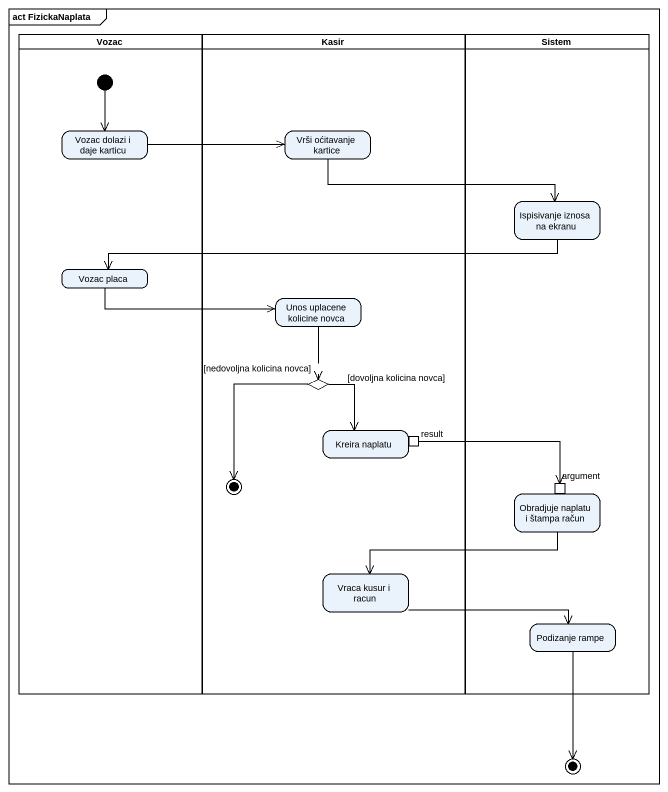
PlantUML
@startuml
mainframe act FizickaNaplata
hide empty description
state Vozac <<partition>> {
  state "Vozac dolazi i daje karticu" as Vozac_dolazi_i_daje_karticu
  state "Vozac placa" as Vozac_placa
  [*] --> Vozac_dolazi_i_daje_karticu
}
state Kasir <<partition>> {
  state "Vrši oćitavanje kartice" as Vrši_oćitavanje_kartice
  state "Unos uplacene kolicine novca" as Unos_uplacene_kolicine_novca
  state choice1 <<choice>>
  state "Kreira naplatu" as Kreira_naplatu {
    state result <<outputPin>>
  }
  state "Vraca kusur i racun" as Vraca_kusur_i_racun
  choice1 --> [*] : [nedovoljna kolicina novca]
}
state Sistem <<partition>> {
  state "Ispisivanje iznosa na ekranu" as Ispisivanje_iznosa_na_ekranu
  state "Obradjuje naplatu i štampa račun" as Obradjuje_naplatu_i_štampa {
    state argument <<inputPin>>
  }
  state "Podizanje rampe" as Podizanje_rampe
}
state final2 <<end>>
Vozac_dolazi_i_daje_karticu -right-> Vrši_oćitavanje_kartice
Vrši_oćitavanje_kartice -right-> Ispisivanje_iznosa_na_ekranu
Ispisivanje_iznosa_na_ekranu -left-> Vozac_placa
Vozac_placa -right-> Unos_uplacene_kolicine_novca
Unos_uplacene_kolicine_novca --> choice1
choice1 --> Kreira_naplatu : [dovoljna kolicina novca]
result -right-> argument
Obradjuje_naplatu_i_štampa -left-> Vraca_kusur_i_racun
Vraca_kusur_i_racun -right-> Podizanje_rampe
Podizanje_rampe --> final2
@enduml
